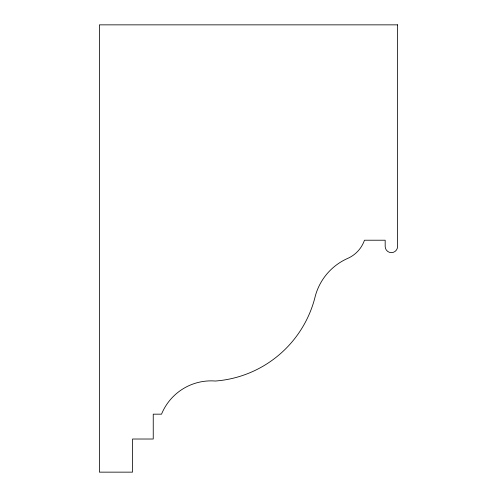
<?xml version="1.0" encoding="UTF-8"?>
<svg xmlns="http://www.w3.org/2000/svg" width="497" height="497" viewBox="0 0 497 497"><rect width="100%" height="100%" fill="white"/><g stroke="black" fill="none" stroke-linecap="round" stroke-linejoin="round"><path stroke-width="0.75" d="M397.6 24.85L99.4 24.85L99.4 472.15L132.531 472.15L132.531 439.019L153.244 439.019L153.244 414.169L161.525 414.169A53.577 53.577 0 0 1 215.369 381.031A111.508 111.508 0 0 0 314.769 298.2A57.646 57.646 0 0 1 347.136 258.651A30.901 30.901 0 0 0 364.469 240.219L385.175 240.219L385.175 246.431A6.212 6.212 0 0 0 391.387 252.644A6.212 6.212 0 0 0 397.6 246.431L397.6 24.85"/></g></svg>
